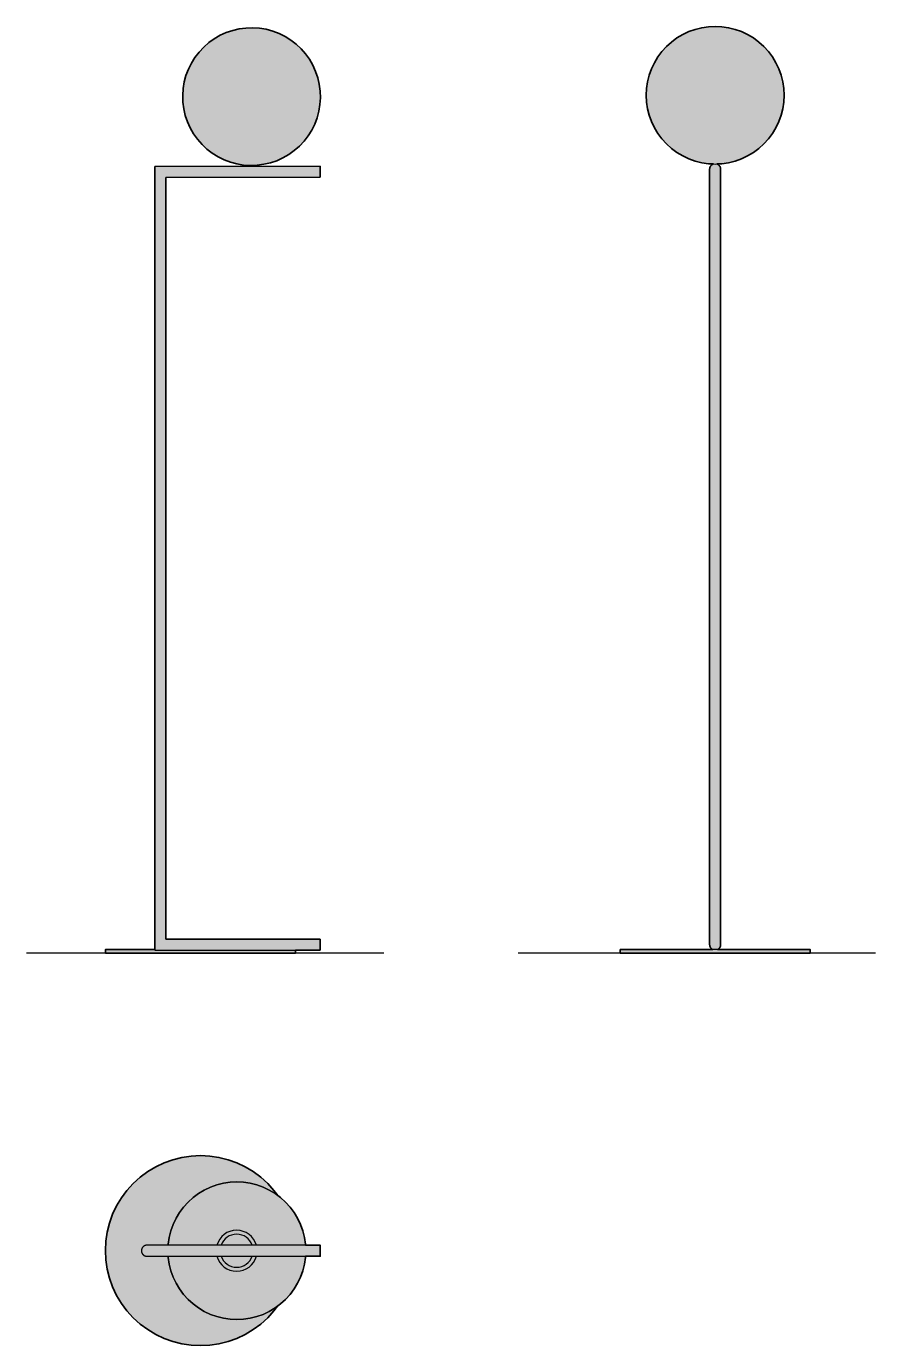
# Model space of a CAD drawing. Header units: millimetres. Extents: x 203 to 1436, y 70 to 1986.
import ezdxf

# ---------------------------------------------------------------- set-up
doc = ezdxf.new("R2010")
doc.units = ezdxf.units.MM
doc.layers.add('Blocks', color=7, linetype='Continuous')
doc.layers.add('Blocks$Fill', color=7, linetype='Continuous', true_color=0xffffff)
for name, color, linetype, lineweight, true_color in [('Blocks$Inner', 7, 'Continuous', 25, 0x007f00), ('Blocks$Outline', 7, 'Continuous', 35, 0xff3f3f), ('Groud', 7, 'Continuous', 25, 0x243775)]:
    doc.layers.add(name, color=color, linetype=linetype, lineweight=lineweight, true_color=true_color)

# ---------------------------------------------------------------- blocks, each defined once
blk = doc.blocks.new('IC Lights Floor Lamp Top')
at = {"layer": 'Blocks$Fill'}
blk.add_hatch(color=256, dxfattribs=at).paths.add_polyline_path([(322, 351.5), (316.5, 358.9), (307.4, 369), (297.4, 378.1), (286.5, 386.1), (274.9, 393.1), (262.6, 398.9), (249.9, 403.4), (236.7, 406.7), (223.4, 408.7), (209.8, 409.4), (196.3, 408.7), (182.9, 406.7), (169.8, 403.4), (157, 398.9), (144.8, 393.1), (133.2, 386.1), (122.3, 378.1), (112.2, 369), (103.1, 358.9), (95.1, 348.1), (88.1, 336.4), (82.3, 324.2), (77.8, 311.4), (74.5, 298.3), (72.5, 284.9), (71.8, 271.4), (72.5, 257.9), (74.5, 244.5), (77.8, 231.3), (82.3, 218.6), (88.1, 206.3), (95.1, 194.7), (103.1, 183.8), (112.2, 173.8), (122.3, 164.7), (133.2, 156.6), (144.8, 149.7), (157, 143.9), (169.8, 139.3), (182.9, 136), (196.3, 134.1), (209.8, 133.4), (223.4, 134.1), (236.7, 136), (249.9, 139.3), (262.6, 143.9), (274.9, 149.7), (286.5, 156.6), (297.4, 164.7), (307.4, 173.8), (316.5, 183.8), (321.5, 190.6), (326, 193.9), (333.3, 200.5), (339.9, 207.8), (345.7, 215.7), (350.8, 224.1), (355, 233), (358.3, 242.2), (360.7, 251.7), (362.1, 261.4), (362.2, 263.2), (383.8, 263.2), (383.8, 263.2), (383.8, 279.2), (362.2, 279.2), (362.1, 281), (360.7, 290.7), (358.3, 300.3), (355, 309.5), (350.8, 318.4), (345.7, 326.8), (339.9, 334.7), (333.3, 341.9), (326, 348.5)], flags=0)
at = {"layer": 'Blocks$Inner'}
blk.add_lwpolyline([(322, 351.5), (316.5, 358.9), (307.4, 369), (297.4, 378.1), (286.5, 386.1), (274.9, 393.1), (262.6, 398.9), (249.9, 403.4), (236.7, 406.7), (223.4, 408.7), (209.8, 409.4), (196.3, 408.7), (182.9, 406.7), (169.8, 403.4), (157, 398.9), (144.8, 393.1), (133.2, 386.1), (122.3, 378.1), (112.2, 369), (103.1, 358.9), (95.1, 348.1), (88.1, 336.4), (82.3, 324.2), (77.8, 311.4), (74.5, 298.3), (72.5, 284.9), (71.8, 271.4), (72.5, 257.9), (74.5, 244.5), (77.8, 231.3), (82.3, 218.6), (88.1, 206.3), (95.1, 194.7), (103.1, 183.8), (112.2, 173.8), (122.3, 164.7), (133.2, 156.6), (144.8, 149.7), (157, 143.9), (169.8, 139.3), (182.9, 136), (196.3, 134.1), (209.8, 133.4), (223.4, 134.1), (236.7, 136), (249.9, 139.3), (262.6, 143.9), (274.9, 149.7), (286.5, 156.6), (297.4, 164.7), (307.4, 173.8), (316.5, 183.8), (321.5, 190.6)], dxfattribs=at)
for points in [[(362.2, 279.2), (362.1, 281), (360.7, 290.7), (358.3, 300.3), (355, 309.5), (350.8, 318.4), (345.7, 326.8), (339.9, 334.7), (333.3, 341.9), (326, 348.5), (318.1, 354.4), (309.7, 359.4), (300.9, 363.6), (291.6, 366.9), (282.1, 369.3), (272.4, 370.7), (262.6, 371.2), (252.8, 370.7), (243.1, 369.3), (233.6, 366.9), (224.3, 363.6), (215.4, 359.4), (207, 354.4), (199.1, 348.5), (191.9, 341.9), (185.3, 334.7), (179.4, 326.8), (174.4, 318.4), (170.2, 309.5), (166.9, 300.3), (164.5, 290.7), (163.1, 281), (163, 279.2), (163.1, 281), (164.5, 290.7), (166.9, 300.3), (170.2, 309.5), (174.4, 318.4), (179.4, 326.8), (185.3, 334.7), (191.9, 341.9), (199.1, 348.5), (207, 354.4), (215.4, 359.4), (224.3, 363.6), (233.6, 366.9), (243.1, 369.3), (252.8, 370.7), (262.6, 371.2), (272.4, 370.7), (282.1, 369.3), (291.6, 366.9), (300.9, 363.6), (309.7, 359.4), (318.1, 354.4), (326, 348.5), (333.3, 341.9), (339.9, 334.7), (345.7, 326.8), (350.8, 318.4), (355, 309.5), (358.3, 300.3), (360.7, 290.7), (362.1, 281)], [(124.1, 271), (124.1, 270.7), (124.1, 270.4), (124.2, 270.2), (124.2, 269.9), (124.2, 269.7), (124.3, 269.4), (124.4, 269.2), (124.4, 268.9), (124.5, 268.7), (124.6, 268.4), (124.7, 268.2), (124.8, 268), (124.9, 267.8), (125, 267.5), (125.1, 267.3), (125.2, 267.1), (125.4, 266.9), (125.5, 266.7), (125.7, 266.5), (125.8, 266.3), (126, 266.1), (126.1, 265.9), (126.3, 265.7), (126.5, 265.6), (126.7, 265.4), (126.8, 265.2), (127, 265.1), (127.2, 264.9), (127.4, 264.8), (127.6, 264.6), (127.8, 264.5), (128, 264.3), (128.3, 264.2), (128.5, 264.1), (128.7, 264), (128.9, 263.9), (129.2, 263.8), (129.4, 263.7), (129.7, 263.6), (129.9, 263.5), (130.1, 263.5), (130.4, 263.4), (130.7, 263.4), (130.9, 263.3), (131.2, 263.3), (131.4, 263.3), (131.7, 263.2), (132, 263.2), (132.2, 263.2), (151.9, 263.2), (383.8, 263.2), (383.8, 263.2), (383.8, 263.2), (383.8, 263.4), (383.8, 263.4), (383.8, 263.5), (383.8, 263.5), (383.8, 263.6), (383.8, 264.3), (383.8, 264.5), (383.8, 265.2), (383.8, 265.4), (383.8, 265.6), (383.8, 265.9), (383.8, 266.1), (383.8, 266.3), (383.8, 266.5), (383.8, 266.7), (383.8, 266.9), (383.8, 267.1), (383.8, 267.3), (383.8, 267.5), (383.8, 267.8), (383.8, 268), (383.8, 268.2), (383.8, 268.4), (383.8, 270.7), (383.8, 271.2), (383.8, 271.5), (383.8, 278.2), (383.8, 279), (383.8, 279), (383.8, 279.2), (151.9, 279.2), (132.2, 279.2), (132, 279.2), (131.7, 279.2), (131.4, 279.2), (131.2, 279.1), (130.9, 279.1), (130.7, 279.1), (130.4, 279), (130.1, 279), (129.9, 278.9), (129.7, 278.8), (129.4, 278.7), (129.2, 278.6), (128.9, 278.5), (128.7, 278.4), (128.5, 278.3), (128.3, 278.2), (128, 278.1), (127.8, 278), (127.6, 277.8), (127.4, 277.7), (127.2, 277.5), (127, 277.4), (126.8, 277.2), (126.7, 277), (126.5, 276.9), (126.3, 276.7), (126.1, 276.5), (126, 276.3), (125.8, 276.1), (125.7, 275.9), (125.5, 275.7), (125.4, 275.5), (125.2, 275.3), (125.1, 275.1), (125, 274.9), (124.9, 274.7), (124.8, 274.4), (124.7, 274.2), (124.6, 274), (124.5, 273.7), (124.4, 273.5), (124.4, 273.3), (124.3, 273), (124.2, 272.8), (124.2, 272.5), (124.2, 272.3), (124.1, 272), (124.1, 271.7), (124.1, 271.5), (124.1, 271.2)], [(163, 263.2), (163.1, 261.4), (164.5, 251.7), (166.9, 242.2), (170.2, 233), (174.4, 224.1), (179.4, 215.7), (185.3, 207.8), (191.9, 200.5), (199.1, 193.9), (207, 188.1), (215.4, 183), (224.3, 178.8), (233.6, 175.5), (243.1, 173.1), (252.8, 171.7), (262.6, 171.2), (272.4, 171.7), (282.1, 173.1), (291.6, 175.5), (300.9, 178.8), (309.7, 183), (318.1, 188.1), (326, 193.9), (333.3, 200.5), (339.9, 207.8), (345.7, 215.7), (350.8, 224.1), (355, 233), (358.3, 242.2), (360.7, 251.7), (362.1, 261.4), (362.2, 263.2), (362.1, 261.4), (360.7, 251.7), (358.3, 242.2), (355, 233), (350.8, 224.1), (345.7, 215.7), (339.9, 207.8), (333.3, 200.5), (326, 193.9), (318.1, 188.1), (309.7, 183), (300.9, 178.8), (291.6, 175.5), (282.1, 173.1), (272.4, 171.7), (262.6, 171.2), (252.8, 171.7), (243.1, 173.1), (233.6, 175.5), (224.3, 178.8), (215.4, 183), (207, 188.1), (199.1, 193.9), (191.9, 200.5), (185.3, 207.8), (179.4, 215.7), (174.4, 224.1), (170.2, 233), (166.9, 242.2), (164.5, 251.7), (163.1, 261.4)]]:
    blk.add_lwpolyline(points, close=True, dxfattribs=at)
for centre, radius, start, end in [((262.3, 271.2, 1143.4), 29.8, 15.5647, 164.4353), ((262.3, 271.2, 1177.3), 24, 19.3705, 160.6295), ((262.3, 271.2, 1143.4), 29.8, 195.6081, 344.3919), ((262.3, 271.2, 1177.3), 24, 199.4963, 340.5037)]:
    blk.add_arc(centre, radius, start, end, dxfattribs=at)
at = {"layer": 'Blocks$Outline'}
for points in [[(322, 351.5), (316.5, 358.9), (307.4, 369), (297.4, 378.1), (286.5, 386.1), (274.9, 393.1), (262.6, 398.9), (249.9, 403.4), (236.7, 406.7), (223.4, 408.7), (209.8, 409.4), (196.3, 408.7), (182.9, 406.7), (169.8, 403.4), (157, 398.9), (144.8, 393.1), (133.2, 386.1), (122.3, 378.1), (112.2, 369), (103.1, 358.9), (95.1, 348.1), (88.1, 336.4), (82.3, 324.2), (77.8, 311.4), (74.5, 298.3), (72.5, 284.9), (71.8, 271.4), (72.5, 257.9)], [(362.2, 279.2), (362.1, 281), (360.7, 290.7), (358.3, 300.3), (355, 309.5), (350.8, 318.4), (345.7, 326.8), (339.9, 334.7), (333.3, 341.9), (326, 348.5), (322, 351.5)], [(362.2, 263.2), (383.8, 263.2), (383.8, 263.2), (383.8, 263.2), (383.8, 263.4), (383.8, 263.4), (383.8, 263.5), (383.8, 263.5), (383.8, 263.6), (383.8, 264.3), (383.8, 264.5), (383.8, 265.2), (383.8, 265.4), (383.8, 265.6), (383.8, 265.9), (383.8, 266.1), (383.8, 266.3), (383.8, 266.5), (383.8, 266.7), (383.8, 266.9), (383.8, 267.1), (383.8, 267.3), (383.8, 267.5), (383.8, 267.8), (383.8, 268), (383.8, 268.2), (383.8, 268.4), (383.8, 270.7), (383.8, 271.2), (383.8, 271.5), (383.8, 278.2), (383.8, 279), (383.8, 279), (383.8, 279.2), (362.2, 279.2)], [(72.5, 257.9), (74.5, 244.5), (77.8, 231.3), (82.3, 218.6), (88.1, 206.3), (95.1, 194.7), (103.1, 183.8), (112.2, 173.8), (122.3, 164.7), (133.2, 156.6), (144.8, 149.7), (157, 143.9), (169.8, 139.3), (182.9, 136), (196.3, 134.1), (209.8, 133.4), (223.4, 134.1), (236.7, 136), (249.9, 139.3), (262.6, 143.9), (274.9, 149.7), (286.5, 156.6), (297.4, 164.7), (307.4, 173.8), (316.5, 183.8), (321.5, 190.6)], [(321.5, 190.6), (326, 193.9), (333.3, 200.5), (339.9, 207.8), (345.7, 215.7), (350.8, 224.1), (355, 233), (358.3, 242.2), (360.7, 251.7), (362.1, 261.4), (362.2, 263.2)]]:
    blk.add_lwpolyline(points, dxfattribs=at)
blk = doc.blocks.new('IC Lights Floor Lamp Front')
at = {"layer": 'Blocks$Fill'}
blk.add_hatch(color=256, dxfattribs=at).paths.add_polyline_path([(148.2, 5), (148.2, 0), (148.9, 0), (424.2, 0), (424.2, 5), (423.5, 5), (289.5, 5), (289.7, 5.2), (289.9, 5.3), (290.1, 5.4), (290.4, 5.5), (290.6, 5.7), (290.8, 5.8), (291, 6), (291.1, 6.1), (291.3, 6.3), (291.5, 6.5), (291.7, 6.6), (291.9, 6.8), (292, 7), (292.2, 7.2), (292.3, 7.4), (292.5, 7.6), (292.6, 7.8), (292.8, 8), (292.9, 8.2), (293, 8.4), (293.1, 8.6), (293.3, 8.8), (293.4, 9), (293.5, 9.3), (293.5, 9.5), (293.6, 9.7), (293.7, 10), (293.8, 10.2), (293.8, 10.5), (293.9, 10.7), (293.9, 11), (294, 11.2), (294, 11.5), (294, 11.8), (294, 12), (294, 12.3), (294, 1138.8), (294, 1139), (294, 1139.3), (294, 1139.5), (293.9, 1139.8), (293.9, 1140.1), (293.8, 1140.3), (293.8, 1140.5), (293.7, 1140.8), (293.6, 1141), (293.5, 1141.3), (293.5, 1141.5), (293.4, 1141.7), (293.3, 1142), (293.1, 1142.2), (293, 1142.4), (292.9, 1142.6), (292.8, 1142.8), (292.6, 1143), (292.5, 1143.2), (292.3, 1143.4), (292.2, 1143.6), (292, 1143.8), (291.9, 1144), (291.7, 1144.2), (291.5, 1144.3), (291.3, 1144.5), (291.1, 1144.7), (291, 1144.8), (290.8, 1145), (290.6, 1145.1), (290.4, 1145.2), (290.1, 1145.4), (289.9, 1145.5), (289.7, 1145.6), (289.5, 1145.7), (289.3, 1145.8), (289, 1145.9), (288.8, 1146), (288.6, 1146.1), (295.8, 1146.4), (305.6, 1147.9), (315.1, 1150.3), (324.3, 1153.6), (333.2, 1157.8), (341.6, 1162.8), (349.5, 1168.6), (356.8, 1175.2), (363.3, 1182.5), (369.2, 1190.4), (374.2, 1198.8), (378.4, 1207.7), (381.7, 1216.9), (384.1, 1226.4), (385.6, 1236.1), (386, 1245.9), (385.6, 1255.7), (384.1, 1265.5), (381.7, 1275), (378.4, 1284.2), (374.2, 1293.1), (369.2, 1301.5), (363.3, 1309.4), (356.8, 1316.7), (349.5, 1323.2), (341.6, 1329.1), (333.2, 1334.1), (324.3, 1338.3), (315.1, 1341.6), (305.6, 1344), (295.8, 1345.5), (286, 1345.9), (276.2, 1345.5), (266.5, 1344), (257, 1341.6), (247.8, 1338.3), (238.9, 1334.1), (230.5, 1329.1), (222.6, 1323.2), (215.3, 1316.7), (208.7, 1309.4), (202.9, 1301.5), (197.8, 1293.1), (193.7, 1284.2), (190.3, 1275), (188, 1265.5), (186.5, 1255.7), (186, 1245.9), (186.5, 1236.1), (188, 1226.4), (190.3, 1216.9), (193.7, 1207.7), (197.8, 1198.8), (202.9, 1190.4), (208.7, 1182.5), (215.3, 1175.2), (222.6, 1168.6), (230.5, 1162.8), (238.9, 1157.8), (247.8, 1153.6), (257, 1150.3), (266.5, 1147.9), (276.2, 1146.4), (283.4, 1146.1), (283, 1145.9), (282.8, 1145.8), (282.6, 1145.7), (282.4, 1145.6), (282.1, 1145.5), (281.9, 1145.4), (281.7, 1145.2), (281.5, 1145.1), (281.3, 1145), (281.1, 1144.8), (280.9, 1144.7), (280.7, 1144.5), (280.5, 1144.3), (280.4, 1144.2), (280.2, 1144), (280, 1143.8), (279.9, 1143.6), (279.7, 1143.4), (279.6, 1143.2), (279.4, 1143), (279.3, 1142.8), (279.2, 1142.6), (279, 1142.4), (278.9, 1142.2), (278.8, 1142), (278.7, 1141.7), (278.6, 1141.5), (278.5, 1141.3), (278.4, 1141), (278.4, 1140.8), (278.3, 1140.5), (278.2, 1140.3), (278.2, 1140.1), (278.1, 1139.8), (278.1, 1139.5), (278.1, 1139.3), (278, 1139), (278, 1138.8), (278, 1138.5), (278, 12.3), (278, 12), (278.1, 11.5), (278.1, 11.2), (278.1, 11), (278.2, 10.7), (278.2, 10.5), (278.3, 10.2), (278.4, 10), (278.4, 9.7), (278.5, 9.5), (278.6, 9.3), (278.7, 9), (278.8, 8.8), (278.9, 8.6), (279, 8.4), (279.2, 8.2), (279.3, 8), (279.4, 7.8), (279.6, 7.6), (279.7, 7.4), (279.9, 7.2), (280, 7), (280.2, 6.8), (280.4, 6.6), (280.5, 6.5), (280.7, 6.3), (280.9, 6.1), (281.1, 6), (281.3, 5.8), (281.5, 5.7), (281.7, 5.5), (281.9, 5.4), (282.1, 5.3), (282.4, 5.2), (282.6, 5.1), (282.6, 5)], flags=0)
at = {"layer": 'Blocks$Inner'}
for points in [[(186.5, 1236.1), (188, 1226.4), (190.3, 1216.9), (193.7, 1207.7), (197.8, 1198.8), (202.9, 1190.4), (208.7, 1182.5), (215.3, 1175.2), (222.6, 1168.6), (230.5, 1162.8), (238.9, 1157.8), (247.8, 1153.6), (257, 1150.3), (266.5, 1147.9), (276.2, 1146.4), (286, 1145.9), (295.8, 1146.4), (305.6, 1147.9), (315.1, 1150.3), (324.3, 1153.6), (333.2, 1157.8), (341.6, 1162.8), (349.5, 1168.6), (356.8, 1175.2), (363.3, 1182.5), (369.2, 1190.4), (374.2, 1198.8), (378.4, 1207.7), (381.7, 1216.9), (384.1, 1226.4), (385.6, 1236.1), (386, 1245.9), (385.6, 1255.7), (384.1, 1265.5), (381.7, 1275), (378.4, 1284.2), (374.2, 1293.1), (369.2, 1301.5), (363.3, 1309.4), (356.8, 1316.7), (349.5, 1323.2), (341.6, 1329.1), (333.2, 1334.1), (324.3, 1338.3), (315.1, 1341.6), (305.6, 1344), (295.8, 1345.5), (286, 1345.9), (276.2, 1345.5), (266.5, 1344), (257, 1341.6), (247.8, 1338.3), (238.9, 1334.1), (230.5, 1329.1), (222.6, 1323.2), (215.3, 1316.7), (208.7, 1309.4), (202.9, 1301.5), (197.8, 1293.1), (193.7, 1284.2), (190.3, 1275), (188, 1265.5), (186.5, 1255.7), (186, 1245.9)], [(148.2, 5), (148.2, 0), (148.9, 0), (150.9, 0), (154.1, 0), (158.7, 0), (164.5, 0), (171.5, 0), (179.5, 0), (188.6, 0), (198.7, 0), (209.5, 0), (221.1, 0), (233.4, 0), (246.1, 0), (259.3, 0), (272.7, 0), (286.2, 0), (299.7, 0), (313.1, 0), (326.3, 0), (339, 0), (351.3, 0), (362.9, 0), (373.7, 0), (383.8, 0), (392.9, 0), (400.9, 0), (407.9, 0), (413.7, 0), (418.3, 0), (421.6, 0), (423.5, 0), (424.2, 0), (424.2, 5), (423.5, 5), (421.6, 5), (418.3, 5), (413.7, 5), (407.9, 5), (400.9, 5), (392.9, 5), (383.8, 5), (373.7, 5), (362.9, 5), (351.3, 5), (339, 5), (326.3, 5), (313.1, 5), (299.7, 5), (286.2, 5), (272.7, 5), (259.3, 5), (246.1, 5), (233.4, 5), (221.1, 5), (209.5, 5), (198.7, 5), (188.6, 5), (179.5, 5), (171.5, 5), (164.5, 5), (158.7, 5), (154.1, 5), (150.9, 5), (148.9, 5)]]:
    blk.add_lwpolyline(points, close=True, dxfattribs=at)
for points in [[(283.4, 1146.1), (283.3, 1146), (283, 1145.9), (282.8, 1145.8), (282.6, 1145.7), (282.4, 1145.6), (282.1, 1145.5), (281.9, 1145.4), (281.7, 1145.2), (281.5, 1145.1), (281.3, 1145), (281.1, 1144.8), (280.9, 1144.7), (280.7, 1144.5), (280.5, 1144.3), (280.4, 1144.2), (280.2, 1144), (280, 1143.8), (279.9, 1143.6), (279.7, 1143.4), (279.6, 1143.2), (279.4, 1143), (279.3, 1142.8), (279.2, 1142.6), (279, 1142.4), (278.9, 1142.2), (278.8, 1142), (278.7, 1141.7), (278.6, 1141.5), (278.5, 1141.3), (278.4, 1141), (278.4, 1140.8), (278.3, 1140.5), (278.2, 1140.3), (278.2, 1140.1), (278.1, 1139.8), (278.1, 1139.5), (278.1, 1139.3), (278, 1139), (278, 1138.8), (278, 1138.5), (278, 1134.2), (278, 12.3), (278, 12), (278, 11.8), (278.1, 11.5), (278.1, 11.2), (278.1, 11), (278.2, 10.7), (278.2, 10.5), (278.3, 10.2), (278.4, 10), (278.4, 9.7), (278.5, 9.5), (278.6, 9.3), (278.7, 9), (278.8, 8.8), (278.9, 8.6), (279, 8.4), (279.2, 8.2), (279.3, 8), (279.4, 7.8), (279.6, 7.6), (279.7, 7.4), (279.9, 7.2), (280, 7), (280.2, 6.8), (280.4, 6.6), (280.5, 6.5), (280.7, 6.3), (280.9, 6.1), (281.1, 6), (281.3, 5.8), (281.5, 5.7), (281.7, 5.5), (281.9, 5.4), (282.1, 5.3), (282.4, 5.2), (282.6, 5.1), (282.6, 5)], [(289.5, 5), (289.5, 5.1), (289.7, 5.2), (289.9, 5.3), (290.1, 5.4), (290.4, 5.5), (290.6, 5.7), (290.8, 5.8), (291, 6), (291.1, 6.1), (291.3, 6.3), (291.5, 6.5), (291.7, 6.6), (291.9, 6.8), (292, 7), (292.2, 7.2), (292.3, 7.4), (292.5, 7.6), (292.6, 7.8), (292.8, 8), (292.9, 8.2), (293, 8.4), (293.1, 8.6), (293.3, 8.8), (293.4, 9), (293.5, 9.3), (293.5, 9.5), (293.6, 9.7), (293.7, 10), (293.8, 10.2), (293.8, 10.5), (293.9, 10.7), (293.9, 11), (294, 11.2), (294, 11.5), (294, 11.8), (294, 12), (294, 12), (294, 12.3), (294, 1134.2), (294, 1138.5), (294, 1138.8), (294, 1139), (294, 1139.3), (294, 1139.5), (293.9, 1139.8), (293.9, 1140.1), (293.8, 1140.3), (293.8, 1140.5), (293.7, 1140.8), (293.6, 1141), (293.5, 1141.3), (293.5, 1141.5), (293.4, 1141.7), (293.3, 1142), (293.1, 1142.2), (293, 1142.4), (292.9, 1142.6), (292.8, 1142.8), (292.6, 1143), (292.5, 1143.2), (292.3, 1143.4), (292.2, 1143.6), (292, 1143.8), (291.9, 1144), (291.7, 1144.2), (291.5, 1144.3), (291.3, 1144.5), (291.1, 1144.7), (291, 1144.8), (290.8, 1145), (290.6, 1145.1), (290.4, 1145.2), (290.1, 1145.4), (289.9, 1145.5), (289.7, 1145.6), (289.5, 1145.7), (289.3, 1145.8), (289, 1145.9), (288.8, 1146), (288.6, 1146.1)]]:
    blk.add_lwpolyline(points, dxfattribs=at)
at = {"layer": 'Blocks$Outline'}
for points in [[(288.6, 1146.1), (295.8, 1146.4), (305.6, 1147.9), (315.1, 1150.3), (324.3, 1153.6), (333.2, 1157.8), (341.6, 1162.8), (349.5, 1168.6), (356.8, 1175.2), (363.3, 1182.5), (369.2, 1190.4), (374.2, 1198.8), (378.4, 1207.7), (381.7, 1216.9), (384.1, 1226.4), (385.6, 1236.1), (386, 1245.9), (385.6, 1255.7), (384.1, 1265.5), (381.7, 1275), (378.4, 1284.2), (374.2, 1293.1), (369.2, 1301.5), (363.3, 1309.4), (356.8, 1316.7), (349.5, 1323.2), (341.6, 1329.1), (333.2, 1334.1), (324.3, 1338.3), (315.1, 1341.6), (305.6, 1344), (295.8, 1345.5), (286, 1345.9), (276.2, 1345.5), (266.5, 1344), (257, 1341.6), (247.8, 1338.3), (238.9, 1334.1), (230.5, 1329.1), (222.6, 1323.2), (215.3, 1316.7), (208.7, 1309.4), (202.9, 1301.5), (197.8, 1293.1), (193.7, 1284.2), (190.3, 1275), (188, 1265.5), (186.5, 1255.7), (186, 1245.9), (186.5, 1236.1)], [(186.5, 1236.1), (188, 1226.4), (190.3, 1216.9), (193.7, 1207.7), (197.8, 1198.8), (202.9, 1190.4), (208.7, 1182.5), (215.3, 1175.2), (222.6, 1168.6), (230.5, 1162.8), (238.9, 1157.8), (247.8, 1153.6), (257, 1150.3), (266.5, 1147.9), (276.2, 1146.4), (283.4, 1146.1)], [(283.4, 1146.1), (283.3, 1146), (283, 1145.9), (282.8, 1145.8), (282.6, 1145.7), (282.4, 1145.6), (282.1, 1145.5), (281.9, 1145.4), (281.7, 1145.2), (281.5, 1145.1), (281.3, 1145), (281.1, 1144.8), (280.9, 1144.7), (280.7, 1144.5), (280.5, 1144.3), (280.4, 1144.2), (280.2, 1144), (280, 1143.8), (279.9, 1143.6), (279.7, 1143.4), (279.6, 1143.2), (279.4, 1143), (279.3, 1142.8), (279.2, 1142.6), (279, 1142.4), (278.9, 1142.2), (278.8, 1142), (278.7, 1141.7), (278.6, 1141.5), (278.5, 1141.3), (278.4, 1141), (278.4, 1140.8), (278.3, 1140.5), (278.2, 1140.3), (278.2, 1140.1), (278.1, 1139.8), (278.1, 1139.5), (278.1, 1139.3), (278, 1139), (278, 1138.8), (278, 1138.5), (278, 1134.2), (278, 12.3), (278, 12.3), (278, 12)], [(289.5, 5), (289.5, 5.1), (289.7, 5.2), (289.9, 5.3), (290.1, 5.4), (290.4, 5.5), (290.6, 5.7), (290.8, 5.8), (291, 6), (291.1, 6.1), (291.3, 6.3), (291.5, 6.5), (291.7, 6.6), (291.9, 6.8), (292, 7), (292.2, 7.2), (292.3, 7.4), (292.5, 7.6), (292.6, 7.8), (292.8, 8), (292.9, 8.2), (293, 8.4), (293.1, 8.6), (293.3, 8.8), (293.4, 9), (293.5, 9.3), (293.5, 9.5), (293.6, 9.7), (293.7, 10), (293.8, 10.2), (293.8, 10.5), (293.9, 10.7), (293.9, 11), (294, 11.2), (294, 11.5), (294, 11.8), (294, 12), (294, 12), (294, 12.3), (294, 1134.2), (294, 1138.5), (294, 1138.8), (294, 1139), (294, 1139.3), (294, 1139.5), (293.9, 1139.8), (293.9, 1140.1), (293.8, 1140.3), (293.8, 1140.5), (293.7, 1140.8), (293.6, 1141), (293.5, 1141.3), (293.5, 1141.5), (293.4, 1141.7), (293.3, 1142), (293.1, 1142.2), (293, 1142.4), (292.9, 1142.6), (292.8, 1142.8), (292.6, 1143), (292.5, 1143.2), (292.3, 1143.4), (292.2, 1143.6), (292, 1143.8), (291.9, 1144), (291.7, 1144.2), (291.5, 1144.3), (291.3, 1144.5), (291.1, 1144.7), (291, 1144.8), (290.8, 1145), (290.6, 1145.1), (290.4, 1145.2), (290.1, 1145.4), (289.9, 1145.5), (289.7, 1145.6), (289.5, 1145.7), (289.3, 1145.8), (289, 1145.9), (288.8, 1146), (288.6, 1146.1)], [(148.2, 5), (148.2, 0), (148.9, 0), (150.9, 0), (154.1, 0), (158.7, 0), (164.5, 0), (171.5, 0), (179.5, 0), (188.6, 0), (198.7, 0), (209.5, 0), (221.1, 0), (233.4, 0), (246.1, 0), (259.3, 0), (272.7, 0), (286.2, 0), (299.7, 0), (313.1, 0), (326.3, 0), (339, 0), (351.3, 0), (362.9, 0), (373.7, 0), (383.8, 0), (392.9, 0), (400.9, 0), (407.9, 0), (413.7, 0), (418.3, 0), (421.6, 0), (423.5, 0), (424.2, 0), (424.2, 5), (423.5, 5), (421.6, 5), (418.3, 5), (413.7, 5), (407.9, 5), (400.9, 5), (392.9, 5), (383.8, 5), (373.7, 5), (362.9, 5), (351.3, 5), (339, 5), (326.3, 5), (313.1, 5), (299.7, 5), (289.5, 5)], [(282.6, 5), (272.7, 5), (259.3, 5), (246.1, 5), (233.4, 5), (221.1, 5), (209.5, 5), (198.7, 5), (188.6, 5), (179.5, 5), (171.5, 5), (164.5, 5), (158.7, 5), (154.1, 5), (150.9, 5), (148.9, 5), (148.2, 5)], [(278, 12), (278, 11.8), (278.1, 11.5), (278.1, 11.2), (278.1, 11), (278.2, 10.7), (278.2, 10.5), (278.3, 10.2), (278.4, 10), (278.4, 9.7), (278.5, 9.5), (278.6, 9.3), (278.7, 9), (278.8, 8.8), (278.9, 8.6), (279, 8.4), (279.2, 8.2), (279.3, 8), (279.4, 7.8), (279.6, 7.6), (279.7, 7.4), (279.9, 7.2), (280, 7), (280.2, 6.8), (280.4, 6.6), (280.5, 6.5), (280.7, 6.3), (280.9, 6.1), (281.1, 6), (281.3, 5.8), (281.5, 5.7), (281.7, 5.5), (281.9, 5.4), (282.1, 5.3), (282.4, 5.2), (282.6, 5.1), (282.6, 5)]]:
    blk.add_lwpolyline(points, dxfattribs=at)
blk = doc.blocks.new('IC Lights Floor Lamp Side')
at = {"layer": 'Blocks$Fill'}
for points in [[(227.2, 1235.9), (228.5, 1226.2), (230.7, 1216.6), (233.8, 1207.3), (237.9, 1198.4), (242.8, 1189.9), (248.5, 1181.9), (255, 1174.5), (262.1, 1167.8), (269.9, 1161.8), (278.2, 1156.6), (287, 1152.3), (296.2, 1148.8), (305.7, 1146.2), (315.4, 1144.6), (325.1, 1144), (335, 1144.3), (344.7, 1145.6), (354.2, 1147.8), (363.5, 1150.9), (372.5, 1155), (381, 1159.9), (389, 1165.6), (396.4, 1172), (403.1, 1179.2), (409.1, 1187), (414.2, 1195.3), (418.6, 1204.1), (422.1, 1213.3), (424.6, 1222.7), (426.2, 1232.4), (426.9, 1242.2), (426.6, 1252), (425.3, 1261.8), (423.1, 1271.3), (419.9, 1280.6), (415.9, 1289.6), (411, 1298.1), (405.3, 1306), (398.8, 1313.4), (391.7, 1320.1), (383.9, 1326.1), (375.6, 1331.3), (366.8, 1335.7), (357.6, 1339.1), (348.1, 1341.7), (338.4, 1343.3), (328.6, 1343.9), (318.8, 1343.6), (309.1, 1342.4), (299.5, 1340.1), (290.2, 1337), (281.3, 1333), (272.8, 1328.1), (264.8, 1322.4), (257.4, 1315.9), (250.7, 1308.7), (244.7, 1301), (239.5, 1292.6), (235.2, 1283.8), (231.7, 1274.7), (229.2, 1265.2), (227.6, 1255.5), (226.9, 1245.7)], [(426.7, 1126.8), (426.7, 1126.8), (426.7, 1126.8), (426.7, 1126.8), (426.7, 1127), (426.7, 1127), (426.7, 1127.3), (426.7, 1128.9), (426.7, 1129), (426.7, 1129.3), (426.7, 1130), (426.7, 1130.2), (426.7, 1133.7), (426.7, 1133.7), (426.7, 1134.5), (426.7, 1134.8), (426.7, 1135.3), (426.7, 1136.6), (426.7, 1136.8), (426.7, 1137.6), (426.7, 1140.1), (426.7, 1140.2), (426.7, 1141.5), (426.7, 1141.6), (426.7, 1141.9), (426.7, 1142.5), (426.7, 1142.6), (426.7, 1142.8), (186.6, 1142.5), (186.6, 5), (114.7, 5), (114.7, 0), (390.7, 0), (390.7, 4.3), (426.7, 4.3), (426.7, 5.4), (426.7, 7.2), (426.7, 7.4), (426.7, 7.6), (426.7, 7.8), (426.7, 8), (426.7, 8.2), (426.7, 8.4), (426.7, 8.6), (426.7, 8.8), (426.7, 9), (426.7, 9.3), (426.7, 9.5), (426.7, 9.7), (426.7, 10), (426.7, 10.2), (426.7, 10.5), (426.7, 10.7), (426.7, 11), (426.7, 11.8), (426.7, 12), (426.7, 12.3), (426.7, 12.8), (426.7, 15), (426.7, 16.4), (426.7, 16.6), (426.7, 17.6), (426.7, 17.8), (426.7, 17.9), (426.7, 18.1), (426.7, 18.3), (426.7, 18.4), (426.7, 18.6), (426.7, 18.7), (426.7, 18.9), (426.7, 19), (426.7, 19.1), (426.7, 19.3), (426.7, 19.4), (426.7, 19.5), (426.7, 20.3), (202.6, 20.3), (202.6, 1126.6)]]:
    blk.add_hatch(color=256, dxfattribs=at).paths.add_polyline_path(points, flags=0)
at = {"layer": 'Blocks$Inner'}
for points in [[(227.2, 1235.9), (228.5, 1226.2), (230.7, 1216.6), (233.8, 1207.3), (237.9, 1198.4), (242.8, 1189.9), (248.5, 1181.9), (255, 1174.5), (262.1, 1167.8), (269.9, 1161.8), (278.2, 1156.6), (287, 1152.3), (296.2, 1148.8), (305.7, 1146.2), (315.4, 1144.6), (325.1, 1144), (335, 1144.3), (344.7, 1145.6), (354.2, 1147.8), (363.5, 1150.9), (372.5, 1155), (381, 1159.9), (389, 1165.6), (396.4, 1172), (403.1, 1179.2), (409.1, 1187), (414.2, 1195.3), (418.6, 1204.1), (422.1, 1213.3), (424.6, 1222.7), (426.2, 1232.4), (426.9, 1242.2), (426.6, 1252), (425.3, 1261.8), (423.1, 1271.3), (419.9, 1280.6), (415.9, 1289.6), (411, 1298.1), (405.3, 1306), (398.8, 1313.4), (391.7, 1320.1), (383.9, 1326.1), (375.6, 1331.3), (366.8, 1335.7), (357.6, 1339.1), (348.1, 1341.7), (338.4, 1343.3), (328.6, 1343.9), (318.8, 1343.6), (309.1, 1342.4), (299.5, 1340.1), (290.2, 1337), (281.3, 1333), (272.8, 1328.1), (264.8, 1322.4), (257.4, 1315.9), (250.7, 1308.7), (244.7, 1301), (239.5, 1292.6), (235.2, 1283.8), (231.7, 1274.7), (229.2, 1265.2), (227.6, 1255.5), (226.9, 1245.7)], [(186.6, 1142.5), (186.6, 4.3), (426.7, 4.3), (426.7, 5.4), (426.7, 7.2), (426.7, 7.4), (426.7, 7.6), (426.7, 7.8), (426.7, 8), (426.7, 8.2), (426.7, 8.4), (426.7, 8.6), (426.7, 8.8), (426.7, 9), (426.7, 9.3), (426.7, 9.5), (426.7, 9.7), (426.7, 10), (426.7, 10.2), (426.7, 10.5), (426.7, 10.7), (426.7, 11), (426.7, 11.8), (426.7, 12), (426.7, 12.3), (426.7, 12.8), (426.7, 15), (426.7, 16.4), (426.7, 16.6), (426.7, 17.6), (426.7, 17.8), (426.7, 17.9), (426.7, 18.1), (426.7, 18.3), (426.7, 18.4), (426.7, 18.6), (426.7, 18.7), (426.7, 18.9), (426.7, 19), (426.7, 19.1), (426.7, 19.3), (426.7, 19.4), (426.7, 19.5), (426.7, 20.3), (202.6, 20.3), (202.6, 1126.6), (426.7, 1126.8), (426.7, 1126.8), (426.7, 1126.8), (426.7, 1127), (426.7, 1127), (426.7, 1127.3), (426.7, 1128.9), (426.7, 1129), (426.7, 1129.3), (426.7, 1130), (426.7, 1130.2), (426.7, 1133.7), (426.7, 1133.7), (426.7, 1134.5), (426.7, 1134.8), (426.7, 1135.3), (426.7, 1136.6), (426.7, 1136.8), (426.7, 1137.6), (426.7, 1140.1), (426.7, 1140.2), (426.7, 1141.5), (426.7, 1141.6), (426.7, 1141.9), (426.7, 1142.5), (426.7, 1142.6), (426.7, 1142.8)]]:
    blk.add_lwpolyline(points, close=True, dxfattribs=at)
blk.add_lwpolyline([(186.6, 5), (176, 5), (165.2, 5), (155.1, 5), (146, 5), (138, 5), (131, 5), (125.2, 5), (120.7, 5), (117.4, 5), (115.4, 5), (114.7, 5), (114.7, 0), (115.4, 0), (117.4, 0), (120.7, 0), (125.2, 0), (131, 0), (138, 0), (146, 0), (155.1, 0), (165.2, 0), (176, 0), (187.7, 0), (199.9, 0), (212.7, 0), (225.8, 0), (239.2, 0), (252.7, 0), (266.2, 0), (279.6, 0), (292.8, 0), (305.5, 0), (317.8, 0), (329.4, 0), (340.3, 0), (350.3, 0), (359.4, 0), (367.5, 0), (374.4, 0), (380.2, 0), (384.8, 0), (388.1, 0), (390, 0), (390.7, 0), (390.7, 4.3)], dxfattribs=at)
at = {"layer": 'Blocks$Outline'}
blk.add_lwpolyline([(227.2, 1235.9), (228.5, 1226.2), (230.7, 1216.6), (233.8, 1207.3), (237.9, 1198.4), (242.8, 1189.9), (248.5, 1181.9), (255, 1174.5), (262.1, 1167.8), (269.9, 1161.8), (278.2, 1156.6), (287, 1152.3), (296.2, 1148.8), (305.7, 1146.2), (315.4, 1144.6), (325.1, 1144), (335, 1144.3), (344.7, 1145.6), (354.2, 1147.8), (363.5, 1150.9), (372.5, 1155), (381, 1159.9), (389, 1165.6), (396.4, 1172), (403.1, 1179.2), (409.1, 1187), (414.2, 1195.3), (418.6, 1204.1), (422.1, 1213.3), (424.6, 1222.7), (426.2, 1232.4), (426.9, 1242.2), (426.6, 1252), (425.3, 1261.8), (423.1, 1271.3), (419.9, 1280.6), (415.9, 1289.6), (411, 1298.1), (405.3, 1306), (398.8, 1313.4), (391.7, 1320.1), (383.9, 1326.1), (375.6, 1331.3), (366.8, 1335.7), (357.6, 1339.1), (348.1, 1341.7), (338.4, 1343.3), (328.6, 1343.9), (318.8, 1343.6), (309.1, 1342.4), (299.5, 1340.1), (290.2, 1337), (281.3, 1333), (272.8, 1328.1), (264.8, 1322.4), (257.4, 1315.9), (250.7, 1308.7), (244.7, 1301), (239.5, 1292.6), (235.2, 1283.8), (231.7, 1274.7), (229.2, 1265.2), (227.6, 1255.5), (226.9, 1245.7)], close=True, dxfattribs=at)
for points in [[(426.7, 1142.8), (186.6, 1142.5)], [(186.6, 1142.5), (186.6, 5)], [(426.7, 1142.6), (426.7, 1142.8)], [(426.7, 1142.5), (426.7, 1142.6)], [(426.7, 1141.9), (426.7, 1142.5)], [(426.7, 1141.6), (426.7, 1141.9)], [(426.7, 1141.5), (426.7, 1141.6)], [(426.7, 1140.2), (426.7, 1141.5)], [(426.7, 1140.1), (426.7, 1140.2)], [(426.7, 1137.6), (426.7, 1140.1)], [(426.7, 1136.8), (426.7, 1137.6)], [(426.7, 1136.6), (426.7, 1136.8)], [(426.7, 1135.3), (426.7, 1136.6)], [(426.7, 1134.8), (426.7, 1135.3)], [(426.7, 1134.5), (426.7, 1134.8)], [(426.7, 1133.7), (426.7, 1134.5)], [(426.7, 1130.2), (426.7, 1133.7)], [(426.7, 1133.7), (426.7, 1133.7)], [(202.6, 1126.6), (426.7, 1126.8)], [(202.6, 20.3), (202.6, 1126.6)], [(426.7, 1130), (426.7, 1130.2)], [(426.7, 1129.3), (426.7, 1130)], [(426.7, 1129), (426.7, 1129.3)], [(426.7, 1128.9), (426.7, 1129)], [(426.7, 1127.3), (426.7, 1128.9)], [(426.7, 1127), (426.7, 1127.3)], [(426.7, 1126.8), (426.7, 1127)], [(426.7, 1127), (426.7, 1127)], [(426.7, 1126.8), (426.7, 1126.8)], [(426.7, 1126.8), (426.7, 1126.8)], [(426.7, 1126.8), (426.7, 1126.8)], [(426.7, 20.3), (202.6, 20.3)], [(426.7, 19.5), (426.7, 20.3)], [(426.7, 19.4), (426.7, 19.5)], [(426.7, 19.3), (426.7, 19.4)], [(426.7, 19.1), (426.7, 19.3)], [(186.6, 5), (176, 5), (165.2, 5), (155.1, 5), (146, 5), (138, 5), (131, 5), (125.2, 5), (120.7, 5), (117.4, 5), (115.4, 5), (114.7, 5), (114.7, 0)], [(114.7, 0), (115.4, 0), (117.4, 0), (120.7, 0), (125.2, 0), (131, 0), (138, 0), (146, 0), (155.1, 0), (165.2, 0), (176, 0), (187.7, 0), (199.9, 0), (212.7, 0), (225.8, 0), (239.2, 0), (252.7, 0), (266.2, 0), (279.6, 0), (292.8, 0), (305.5, 0), (317.8, 0), (329.4, 0), (340.3, 0), (350.3, 0), (359.4, 0), (367.5, 0), (374.4, 0), (380.2, 0), (384.8, 0), (388.1, 0), (390, 0), (390.7, 0), (390.7, 4.3)], [(390.7, 4.3), (426.7, 4.3)], [(426.7, 19), (426.7, 19.1)], [(426.7, 18.9), (426.7, 19)], [(426.7, 18.7), (426.7, 18.9)], [(426.7, 18.6), (426.7, 18.7)], [(426.7, 18.4), (426.7, 18.6)], [(426.7, 18.3), (426.7, 18.4)], [(426.7, 18.1), (426.7, 18.3)], [(426.7, 17.9), (426.7, 18.1)], [(426.7, 17.8), (426.7, 17.9)], [(426.7, 17.6), (426.7, 17.8)], [(426.7, 16.6), (426.7, 17.6)], [(426.7, 16.4), (426.7, 16.6)], [(426.7, 15), (426.7, 16.4)], [(426.7, 12.8), (426.7, 15)], [(426.7, 12.3), (426.7, 12.8)], [(426.7, 12), (426.7, 12.3)], [(426.7, 11.8), (426.7, 12)], [(426.7, 11), (426.7, 11.8)], [(426.7, 10.7), (426.7, 11)], [(426.7, 10.5), (426.7, 10.7)], [(426.7, 10.2), (426.7, 10.5)], [(426.7, 10), (426.7, 10.2)], [(426.7, 9.7), (426.7, 10)], [(426.7, 9.5), (426.7, 9.7)], [(426.7, 9.3), (426.7, 9.5)], [(426.7, 9), (426.7, 9.3)], [(426.7, 8.8), (426.7, 9)], [(426.7, 8.6), (426.7, 8.8)], [(426.7, 8.4), (426.7, 8.6)], [(426.7, 8.2), (426.7, 8.4)], [(426.7, 8), (426.7, 8.2)], [(426.7, 7.8), (426.7, 8)], [(426.7, 7.6), (426.7, 7.8)], [(426.7, 7.4), (426.7, 7.6)], [(426.7, 7.2), (426.7, 7.4)], [(426.7, 5.4), (426.7, 7.2)], [(426.7, 4.3), (426.7, 5.4)]]:
    blk.add_lwpolyline(points, dxfattribs=at)

msp = doc.modelspace()

# ---------------------------------------------------------------- linework, layer by layer
at = {"layer": 'Groud'}
for points in [[(721.9, 640.5), (203, 640.5)], [(1436, 640.5), (917, 640.5)]]:
    msp.add_lwpolyline(points, dxfattribs=at)

# ---------------------------------------------------------------- block references
at = {"layer": 'Blocks'}
for name, p in [('IC Lights Floor Lamp Side', (203, 640.5)), ('IC Lights Floor Lamp Front', (917, 640.5)), ('IC Lights Floor Lamp Top', (245.9, -63.1))]:
    msp.add_blockref(name, p, dxfattribs=at)

doc.saveas('drawing.dxf')
